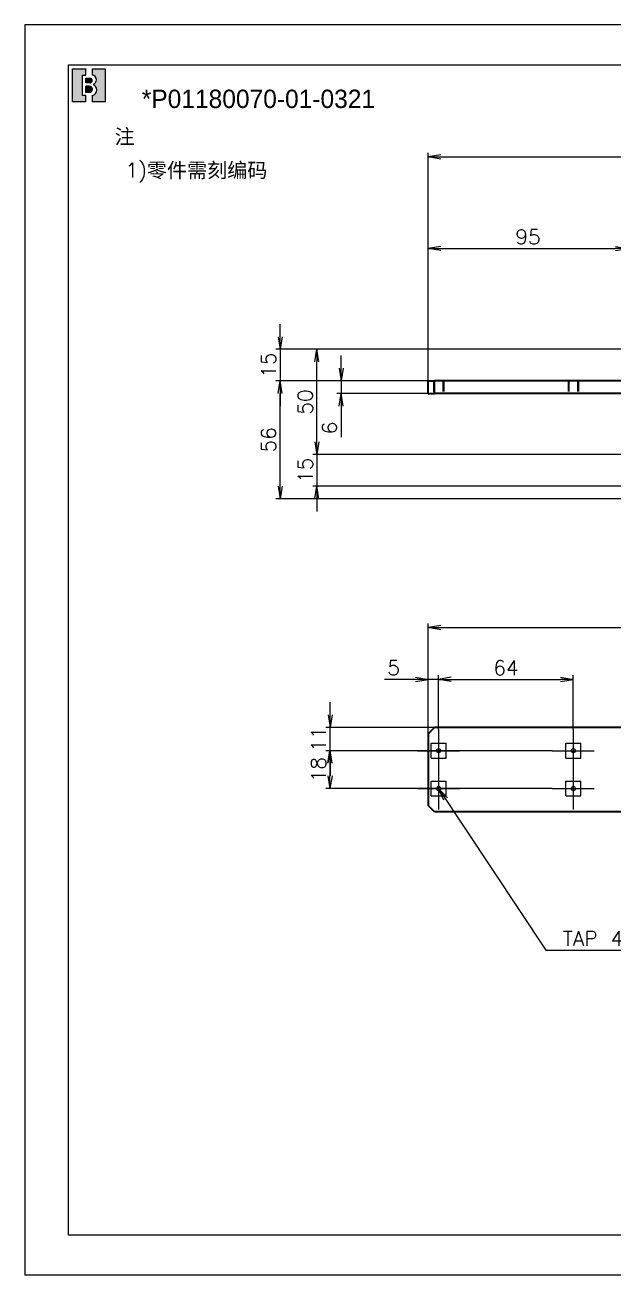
# Model space of a CAD drawing. Header units: inches. Extents: x 21 to 8642, y -3779 to 1599.
# Drawn here: x 2697 to 2977, y -2633 to -2039 of the extents above; entities that cross this region are included whole.
import ezdxf

# ---------------------------------------------------------------- set-up
doc = ezdxf.new("R2010")
doc.units = ezdxf.units.IN
doc.header["$MEASUREMENT"] = 0
doc.linetypes.add('CENTER-HOKUTO', pattern=[23, 20, -1, 1, -1])
doc.linetypes.add('HIDDEN-HOKUTO', pattern=[3.8, 2.5, -1.3])
doc.layers.add('AM_HID', color=1, linetype='HIDDEN-HOKUTO', lineweight=25)
doc.layers.add('title_frame', color=7, linetype='Continuous')
doc.layers.add('word_dim', color=253, linetype='Continuous')
doc.styles.get("Standard").update_dxf_attribs({"font": 'txt', "bigfont": 'gbcbig.shx'})
doc.dimstyles.new('STANDARD1-2', dxfattribs={"dimscale": 2, "dimtxt": 3.5, "dimasz": 3, "dimexe": 1, "dimexo": 0, "dimgap": 1, "dimtad": 3, "dimdsep": 46, "dimtxsty": 'Standard', "dimblk1": 'OPEN', "dimblk2": 'OPEN', "dimsah": 1, "dimcen": 0, "dimclrd": 256, "dimclre": 256, "dimclrt": 3, "dimadec": 0, "dimazin": 0, "dimtfac": 1, "dimtmove": 0, "dimatfit": 3, "dimldrblk": 'OPEN', "dimfxl": 0, "dimtolj": 1, "dimtzin": 0, "dimarcsym": 0})

# ---------------------------------------------------------------- blocks, each defined once
blk = doc.blocks.new('B\\M+18B40\\M+196A7\\M+100CF\\M+100B0\\M+100B8')
blk.add_hatch(color=1).paths.add_polyline_path([(0.3999999986702711, 0.8149999997779807), (0.3999999986702711, 0.9999999997779806), (-1.3297288e-09, 0.9999999997779806), (-1.3297288e-09, -2.220193e-10), (0.3999999986702711, -2.220193e-10), (0.3999999986702711, 0.1849999997779807), (0.2999999986702711, 0.1849999997779807), (0.2999999986702711, 0.8149999997779807)])
h = blk.add_hatch(color=1)
edge = h.paths.add_edge_path()
edge.add_line((0.5999999986702714, 0.9999999997779806), (0.5999999986702718, 0.8142220507965398))
edge.add_arc((0.5849999986702712, 0.6699999997779816), 0.1449999999999991, -5.115907697472721e-13, 84.06222754839428, ccw=False)
edge.add_arc((0.5849999986702707, 0.6699999997779802), 0.1449999999999993, -69.82872865353448, 1.1368683772161603e-13, ccw=False)
edge.add_line((0.6349999986702715, 0.5338934238898192), (0.6349999986702711, 0.5120827805020305))
edge.add_arc((0.5699999986702688, 0.3549999997779789), 0.1700000000000021, 3.979039320256561e-13, 67.5204943905955, ccw=False)
edge.add_arc((0.5699999986702724, 0.3549999997779802), 0.1699999999999993, -79.83575137827683, 0, ccw=False)
edge.add_line((0.5999999986702714, 0.1876679944711657), (0.5999999986702714, -2.220192918400699e-10))
edge.add_line((0.5999999986702714, -2.220193e-10), (0.9999999986702712, -2.220193e-10))
edge.add_line((0.9999999986702712, -2.220193e-10), (0.9999999986702712, 0.9999999997779806))
edge.add_line((0.9999999986702712, 0.9999999997779806), (0.5999999986702714, 0.9999999997779806))
h = blk.add_hatch(color=1)
edge = h.paths.add_edge_path()
edge.add_arc((0.5299999986702706, 0.6449999997779808), 0.07, 359.9999999999989, 450)
edge.add_line((0.5299999986702706, 0.7149999997779806), (0.3999999986702711, 0.7149999997779806))
edge.add_line((0.3999999986702711, 0.7149999997779806), (0.3999999986702711, 0.5749999997779809))
edge.add_line((0.3999999986702711, 0.5749999997779809), (0.5299999986702701, 0.5749999997779809))
edge.add_arc((0.5299999986702701, 0.6449999997779808), 0.07, 270, 359.9999999999999)
h = blk.add_hatch(color=1)
edge = h.paths.add_edge_path()
edge.add_arc((0.5149999986702705, 0.3799999997779802), 0.095, 1.018e-13, 90)
edge.add_line((0.5149999986702705, 0.4749999997779804), (0.3999999986702711, 0.4749999997779808))
edge.add_line((0.3999999986702711, 0.4749999997779808), (0.3999999986702711, 0.2849999997779809))
edge.add_line((0.3999999986702711, 0.2849999997779809), (0.5149999986702718, 0.2849999997779809))
edge.add_arc((0.5149999986702718, 0.379999999777981), 0.095, 270, 360.0000000000003)
at = {"color": 1}
for p, q in [((-1.3297288e-09, -2.220193e-10), (-1.3297288e-09, 0.9999999997779806)), ((-1.3297288e-09, 0.9999999997779806), (0.3999999986702711, 0.9999999997779806)), ((0.2999999986702711, 0.8149999997779807), (0.3999999986702711, 0.8149999997779807)), ((0.2999999986702711, 0.1849999997779807), (0.2999999986702711, 0.8149999997779807)), ((0.3999999986702711, 0.8149999997779807), (0.3999999986702711, 0.9999999997779806)), ((0.5999999986702714, 0.9999999997779806), (0.5999999986702718, 0.8142220507965398)), ((0.5999999986702714, 0.9999999997779806), (0.9999999986702712, 0.9999999997779806)), ((0.9999999986702712, 0.9999999997779806), (0.9999999986702712, -2.220193e-10)), ((0.3999999986702711, 0.7149999997779806), (0.5299999986702706, 0.7149999997779806)), ((0.3999999986702711, 0.5749999997779809), (0.3999999986702711, 0.7149999997779806)), ((0.5299999986702701, 0.5749999997779809), (0.3999999986702711, 0.5749999997779809)), ((0.5149999986702705, 0.4749999997779804), (0.3999999986702711, 0.4749999997779808)), ((0.3999999986702711, 0.2849999997779809), (0.3999999986702711, 0.4749999997779808)), ((0.5699999986702711, 0.5249999997779802), (0.5699999986702716, 0.5249999997779807)), ((0.5999999986702705, 0.6449999997779794), (0.59999999867027, 0.6449999997779803)), ((0.6349999986702715, 0.5338934238898192), (0.6349999986702711, 0.5120827805020305)), ((0.7299999986702704, 0.6699999997779807), (0.7299999986702704, 0.6699999997779802)), ((0.3999999986702711, 0.1849999997779807), (0.2999999986702711, 0.1849999997779807)), ((0.5149999986702718, 0.2849999997779809), (0.3999999986702711, 0.2849999997779809)), ((0.3999999986702711, -2.220193e-10), (0.3999999986702711, 0.1849999997779807)), ((0.5999999986702714, 0.1876679944711657), (0.5999999986702714, -2.220193e-10)), ((0.6099999986702707, 0.3799999997779806), (0.609999998670272, 0.3799999997779815)), ((0.739999998670271, 0.3549999997779802), (0.739999998670271, 0.3549999997779802)), ((0.3999999986702711, -2.220193e-10), (-1.3297288e-09, -2.220193e-10)), ((0.9999999986702712, -2.220193e-10), (0.5999999986702714, -2.220193e-10))]:
    blk.add_line(p, q, dxfattribs=at)
for centre, radius, start, end in [((0.5849999986702712, 0.6699999997779816), 0.1449999999999991, 359.9999999999995, 84.06222754839432), ((0.5149999986702705, 0.3799999997779802), 0.095, 1.018e-13, 90), ((0.5299999986702706, 0.6449999997779808), 0.07, 359.9999999999989, 90), ((0.5299999986702701, 0.6449999997779808), 0.07, 270, 359.9999999999999), ((0.5849999986702707, 0.6699999997779802), 0.1449999999999993, 290.1712713464655, 1.781e-13), ((0.5699999986702688, 0.3549999997779789), 0.1700000000000021, 4.58e-13, 67.52049439059552), ((0.5149999986702718, 0.379999999777981), 0.095, 270, 2.799e-13), ((0.5699999986702724, 0.3549999997779802), 0.1699999999999993, 280.1642486217232, 0)]:
    blk.add_arc(centre, radius, start, end, dxfattribs=at)
blk.add_attdef('B機密ﾏｰｸ', (-0.0857467348302255, 1.074949466596297), '', height=0.2)
blk = doc.blocks.new('MARK_M5BOLT')
at = {"color": 3, "linetype": 'Continuous'}
for p, q in [((-1.767766952950069, -1.767766952949998), (-1.767766952950069, 1.767766952949998)), ((-1.767766952950069, 1.767766952949998), (1.767766952950069, 1.767766952949998)), ((1.767766952950069, -1.767766952949998), (1.767766952950069, 1.767766952949998)), ((-1.767766952950069, -1.767766952949998), (1.767766952950069, -1.767766952949998))]:
    blk.add_line(p, q, dxfattribs=at)
blk.add_circle((0, 0), 0.5, dxfattribs=at)
blk = doc.blocks.new('MARK_CENTER')
at = {"color": 2, "linetype": 'CENTER-HOKUTO'}
for p, q in [((0, 10), (0, -10)), ((-10, 0), (10, 0))]:
    blk.add_line(p, q, dxfattribs=at)
blk = doc.blocks.new('_Open')
at = {"color": 0, "lineweight": -2}
for p, q in [((-1, 0.1666666666666667), (0, 0)), ((-1, -0.1666666666666667), (0, 0)), ((0, 0), (-1, 0))]:
    blk.add_line(p, q, dxfattribs=at)
blk = doc.blocks.new('*D642')
at = {"layer": 'DEFPOINTS', "color": 0, "linetype": 'Continuous'}
for p in [(2818.539845068382, -2208.040802310334), (2888.837087795506, -2208.040802310334), (3183.837087795506, -2264.040771792756)]:
    blk.add_point(p, dxfattribs=at)
at = {"layer": 'word_dim', "linetype": 'Continuous', "lineweight": -2}
for p, q in [((2888.837087795506, -2208.040802310334), (2816.539845068382, -2208.040802310334)), ((2818.539845068382, -2258.040771792755), (2818.539845068382, -2214.040802310334)), ((3183.837087795506, -2264.040771792756), (2816.539845068382, -2264.040771792755))]:
    blk.add_line(p, q, dxfattribs=at)
at = {"layer": 'word_dim', "linetype": 'Continuous', "lineweight": -2, "xscale": 6, "yscale": 6, "zscale": 6}
for p, rotation in [((2818.539845068382, -2208.040802310334), 90), ((2818.539845068382, -2264.040771792755), 270)]:
    blk.add_blockref('_Open', p, dxfattribs=dict(at, rotation=rotation))
at = {"layer": 'word_dim', "color": 3, "linetype": 'Continuous', "insert": (2813.039845068383, -2236.040787051544), "char_height": 7, "attachment_point": 5, "rotation": 90}
blk.add_mtext('\\A1;56', dxfattribs=at)
blk = doc.blocks.new('*D644')
at = {"layer": 'DEFPOINTS', "color": 0, "linetype": 'Continuous'}
for p in [(2988.837087795506, -2193.040802310334), (2818.539845068382, -2208.040802310334), (2983.837087795506, -2208.040802310334)]:
    blk.add_point(p, dxfattribs=at)
at = {"layer": 'word_dim', "linetype": 'Continuous', "lineweight": -2}
for p, q in [((2818.539845068382, -2187.040802310334), (2818.539845068382, -2181.040802310334)), ((2988.837087795506, -2193.040802310334), (2816.539845068382, -2193.040802310334)), ((2818.539845068382, -2193.040802310334), (2818.539845068382, -2208.040802310334)), ((2983.837087795506, -2208.040802310334), (2816.539845068382, -2208.040802310334)), ((2818.539845068382, -2214.040802310334), (2818.539845068382, -2220.040802310334))]:
    blk.add_line(p, q, dxfattribs=at)
at = {"layer": 'word_dim', "linetype": 'Continuous', "lineweight": -2, "xscale": 6, "yscale": 6, "zscale": 6}
for p, rotation in [((2818.539845068382, -2193.040802310334), 270), ((2818.539845068382, -2208.040802310334), 90)]:
    blk.add_blockref('_Open', p, dxfattribs=dict(at, rotation=rotation))
at = {"layer": 'word_dim', "color": 3, "linetype": 'Continuous', "insert": (2813.039845068383, -2200.540802310333), "char_height": 7, "attachment_point": 5, "rotation": 90}
blk.add_mtext('\\A1;15', dxfattribs=at)
blk = doc.blocks.new('*D645')
at = {"layer": 'DEFPOINTS', "color": 0, "linetype": 'Continuous'}
for p in [(2835.983044807919, -2193.040802310333), (3123.837087795506, -2193.040802310334), (3128.837087795506, -2243.040771792756)]:
    blk.add_point(p, dxfattribs=at)
at = {"layer": 'word_dim', "linetype": 'Continuous', "lineweight": -2}
for p, q in [((3123.837087795506, -2193.040802310334), (2833.983044807919, -2193.040802310333)), ((2835.983044807919, -2237.040771792755), (2835.983044807919, -2199.040802310333)), ((3128.837087795506, -2243.040771792756), (2833.983044807919, -2243.040771792755))]:
    blk.add_line(p, q, dxfattribs=at)
at = {"layer": 'word_dim', "linetype": 'Continuous', "lineweight": -2, "xscale": 6, "yscale": 6, "zscale": 6}
for p, rotation in [((2835.983044807919, -2193.040802310333), 90), ((2835.983044807919, -2243.040771792755), 270)]:
    blk.add_blockref('_Open', p, dxfattribs=dict(at, rotation=rotation))
at = {"layer": 'word_dim', "color": 3, "linetype": 'Continuous', "insert": (2830.48304480792, -2218.040787051544), "char_height": 7, "attachment_point": 5, "rotation": 90}
blk.add_mtext('\\A1;50', dxfattribs=at)
blk = doc.blocks.new('*D646')
at = {"layer": 'DEFPOINTS', "color": 0, "linetype": 'Continuous'}
for p in [(3128.837087795506, -2243.040771792756), (2835.983044807919, -2258.040771792755), (3178.837087795506, -2258.040771792756)]:
    blk.add_point(p, dxfattribs=at)
at = {"layer": 'word_dim', "linetype": 'Continuous', "lineweight": -2}
for p, q in [((2835.983044807919, -2237.040771792755), (2835.983044807919, -2231.040771792755)), ((3128.837087795506, -2243.040771792756), (2833.983044807919, -2243.040771792755)), ((2835.983044807919, -2243.040771792755), (2835.983044807919, -2258.040771792755)), ((3178.837087795506, -2258.040771792756), (2833.983044807919, -2258.040771792755)), ((2835.983044807919, -2264.040771792755), (2835.983044807919, -2270.040771792755))]:
    blk.add_line(p, q, dxfattribs=at)
at = {"layer": 'word_dim', "linetype": 'Continuous', "lineweight": -2, "xscale": 6, "yscale": 6, "zscale": 6}
for p, rotation in [((2835.983044807919, -2243.040771792755), 270), ((2835.983044807919, -2258.040771792755), 90)]:
    blk.add_blockref('_Open', p, dxfattribs=dict(at, rotation=rotation))
at = {"layer": 'word_dim', "color": 3, "linetype": 'Continuous', "insert": (2830.48304480792, -2250.540771792755), "char_height": 7, "attachment_point": 5, "rotation": 90}
blk.add_mtext('\\A1;15', dxfattribs=at)
blk = doc.blocks.new('*D647')
at = {"layer": 'DEFPOINTS', "color": 0, "linetype": 'Continuous'}
for p in [(2847.513915625662, -2208.040802310334), (2888.837087795506, -2208.040802310334), (2888.837087795506, -2214.040802310334)]:
    blk.add_point(p, dxfattribs=at)
at = {"layer": 'word_dim', "linetype": 'Continuous', "lineweight": -2}
for p, q in [((2847.513915625662, -2202.040802310334), (2847.513915625662, -2196.040802310334)), ((2888.837087795506, -2208.040802310334), (2845.513915625662, -2208.040802310334)), ((2847.513915625662, -2208.040802310334), (2847.513915625662, -2214.040802310334)), ((2888.837087795506, -2214.040802310334), (2845.513915625662, -2214.040802310334)), ((2847.513915625662, -2220.040802310334), (2847.513915625662, -2234.707468977003))]:
    blk.add_line(p, q, dxfattribs=at)
at = {"layer": 'word_dim', "linetype": 'Continuous', "lineweight": -2, "xscale": 6, "yscale": 6, "zscale": 6}
for p, rotation in [((2847.513915625662, -2208.040802310334), 270), ((2847.513915625662, -2214.040802310334), 90)]:
    blk.add_blockref('_Open', p, dxfattribs=dict(at, rotation=rotation))
at = {"layer": 'word_dim', "color": 3, "linetype": 'Continuous', "insert": (2842.013915625663, -2230.374135643669), "char_height": 7, "attachment_point": 5, "rotation": 90}
blk.add_mtext('\\A1;6', dxfattribs=at)
blk = doc.blocks.new('*D648')
at = {"layer": 'DEFPOINTS', "color": 0, "linetype": 'Continuous'}
for p in [(2983.837087795506, -2145.112178772422), (2888.837087795506, -2208.040802310334), (2983.837087795506, -2208.040802310334)]:
    blk.add_point(p, dxfattribs=at)
at = {"layer": 'word_dim', "linetype": 'Continuous', "lineweight": -2}
for p, q in [((2888.837087795506, -2208.040802310334), (2888.837087795506, -2143.112178772422)), ((2983.837087795506, -2208.040802310334), (2983.837087795506, -2143.112178772422)), ((2894.837087795506, -2145.112178772422), (2977.837087795506, -2145.112178772422))]:
    blk.add_line(p, q, dxfattribs=at)
at = {"layer": 'word_dim', "linetype": 'Continuous', "lineweight": -2, "xscale": 6, "yscale": 6, "zscale": 6, "rotation": 180}
blk.add_blockref('_Open', (2888.837087795506, -2145.112178772422), dxfattribs=at)
at = {"layer": 'word_dim', "linetype": 'Continuous', "lineweight": -2, "xscale": 6, "yscale": 6, "zscale": 6}
blk.add_blockref('_Open', (2983.837087795506, -2145.112178772422), dxfattribs=at)
at = {"layer": 'word_dim', "color": 3, "linetype": 'Continuous', "insert": (2936.337087795506, -2139.612178772422), "char_height": 7, "attachment_point": 5}
blk.add_mtext('\\A1;95', dxfattribs=at)
blk = doc.blocks.new('*D653')
at = {"layer": 'DEFPOINTS', "color": 0, "linetype": 'Continuous'}
for p in [(2842.274998866585, -2372.756470034943), (2947.837087795506, -2372.756470034943), (2947.837087795506, -2383.756470034943)]:
    blk.add_point(p, dxfattribs=at)
at = {"layer": 'word_dim', "linetype": 'Continuous', "lineweight": -2}
for p, q in [((2842.274998866585, -2366.756470034943), (2842.274998866585, -2360.756470034943)), ((2947.837087795506, -2372.756470034943), (2840.274998866585, -2372.756470034943)), ((2842.274998866585, -2383.756470034943), (2842.274998866585, -2372.756470034943)), ((2947.837087795506, -2383.756470034943), (2840.274998866585, -2383.756470034943)), ((2842.274998866585, -2389.756470034943), (2842.274998866585, -2395.756470034943))]:
    blk.add_line(p, q, dxfattribs=at)
at = {"layer": 'word_dim', "linetype": 'Continuous', "lineweight": -2, "xscale": 6, "yscale": 6, "zscale": 6}
for p, rotation in [((2842.274998866585, -2372.756470034943), 270), ((2842.274998866585, -2383.756470034943), 90)]:
    blk.add_blockref('_Open', p, dxfattribs=dict(at, rotation=rotation))
at = {"layer": 'word_dim', "color": 3, "linetype": 'Continuous', "insert": (2836.774998866586, -2378.256470034943), "char_height": 7, "attachment_point": 5, "rotation": 90}
blk.add_mtext('\\A1;11', dxfattribs=at)
blk = doc.blocks.new('*D654')
at = {"layer": 'DEFPOINTS', "color": 0, "linetype": 'Continuous'}
for p in [(2888.837087795506, -2349.861090241568), (2888.837087795506, -2375.756470034943), (2893.837087795506, -2373.756470034943)]:
    blk.add_point(p, dxfattribs=at)
at = {"layer": 'word_dim', "linetype": 'Continuous', "lineweight": -2}
for p, q in [((2882.837087795506, -2349.861090241568), (2868.170421128839, -2349.861090241568)), ((2888.837087795506, -2375.756470034943), (2888.837087795506, -2347.861090241568)), ((2893.837087795506, -2349.861090241568), (2888.837087795506, -2349.861090241568)), ((2893.837087795506, -2373.756470034943), (2893.837087795506, -2347.861090241568)), ((2899.837087795506, -2349.861090241568), (2905.837087795506, -2349.861090241568))]:
    blk.add_line(p, q, dxfattribs=at)
at = {"layer": 'word_dim', "linetype": 'Continuous', "lineweight": -2, "xscale": 6, "yscale": 6, "zscale": 6}
blk.add_blockref('_Open', (2888.837087795506, -2349.861090241568), dxfattribs=at)
at = {"layer": 'word_dim', "linetype": 'Continuous', "lineweight": -2, "xscale": 6, "yscale": 6, "zscale": 6, "rotation": 180}
blk.add_blockref('_Open', (2893.837087795506, -2349.861090241568), dxfattribs=at)
at = {"layer": 'word_dim', "color": 3, "linetype": 'Continuous', "insert": (2872.503754462172, -2344.361090241568), "char_height": 7, "attachment_point": 5}
blk.add_mtext('\\A1;5', dxfattribs=at)
blk = doc.blocks.new('*D655')
at = {"layer": 'DEFPOINTS', "color": 0, "linetype": 'Continuous'}
for p in [(2947.837087795506, -2383.756470034943), (2842.209109378178, -2401.756470034943), (2947.837087795506, -2401.756470034943)]:
    blk.add_point(p, dxfattribs=at)
at = {"layer": 'word_dim', "linetype": 'Continuous', "lineweight": -2}
for p, q in [((2947.837087795506, -2383.756470034943), (2840.209109378178, -2383.756470034943)), ((2842.209109378178, -2389.756470034943), (2842.209109378178, -2395.756470034943)), ((2947.837087795506, -2401.756470034943), (2840.209109378178, -2401.756470034943))]:
    blk.add_line(p, q, dxfattribs=at)
at = {"layer": 'word_dim', "linetype": 'Continuous', "lineweight": -2, "xscale": 6, "yscale": 6, "zscale": 6}
for p, rotation in [((2842.209109378178, -2383.756470034943), 90), ((2842.209109378178, -2401.756470034943), 270)]:
    blk.add_blockref('_Open', p, dxfattribs=dict(at, rotation=rotation))
at = {"layer": 'word_dim', "color": 3, "linetype": 'Continuous', "insert": (2836.709109378179, -2392.756470034943), "char_height": 7, "attachment_point": 5, "rotation": 90}
blk.add_mtext('\\A1;18', dxfattribs=at)
blk = doc.blocks.new('*D656')
at = {"layer": 'DEFPOINTS', "color": 0, "linetype": 'Continuous'}
for p in [(2957.837087795506, -2349.861090241568), (2893.837087795506, -2373.756470034943), (2957.837087795506, -2373.756470034943)]:
    blk.add_point(p, dxfattribs=at)
at = {"layer": 'word_dim', "linetype": 'Continuous', "lineweight": -2}
for p, q in [((2893.837087795506, -2373.756470034943), (2893.837087795506, -2347.861090241568)), ((2899.837087795506, -2349.861090241568), (2951.837087795506, -2349.861090241568)), ((2957.837087795506, -2373.756470034943), (2957.837087795506, -2347.861090241568))]:
    blk.add_line(p, q, dxfattribs=at)
at = {"layer": 'word_dim', "linetype": 'Continuous', "lineweight": -2, "xscale": 6, "yscale": 6, "zscale": 6, "rotation": 180}
blk.add_blockref('_Open', (2893.837087795506, -2349.861090241568), dxfattribs=at)
at = {"layer": 'word_dim', "linetype": 'Continuous', "lineweight": -2, "xscale": 6, "yscale": 6, "zscale": 6}
blk.add_blockref('_Open', (2957.837087795506, -2349.861090241568), dxfattribs=at)
at = {"layer": 'word_dim', "color": 3, "linetype": 'Continuous', "insert": (2925.837087795506, -2344.361090241568), "char_height": 7, "attachment_point": 5}
blk.add_mtext('\\A1;64', dxfattribs=at)
blk = doc.blocks.new('*D657')
at = {"layer": 'DEFPOINTS', "color": 0, "linetype": 'Continuous'}
for p in [(3128.837087795506, -2325.258439430665), (2888.837087795506, -2375.756470034943), (3128.837087795506, -2397.131470034943)]:
    blk.add_point(p, dxfattribs=at)
at = {"layer": 'word_dim', "linetype": 'Continuous', "lineweight": -2}
for p, q in [((2888.837087795506, -2375.756470034943), (2888.837087795506, -2323.258439430665)), ((2894.837087795506, -2325.258439430665), (3122.837087795506, -2325.258439430665)), ((3128.837087795506, -2397.131470034943), (3128.837087795506, -2323.258439430665))]:
    blk.add_line(p, q, dxfattribs=at)
at = {"layer": 'word_dim', "linetype": 'Continuous', "lineweight": -2, "xscale": 6, "yscale": 6, "zscale": 6, "rotation": 180}
blk.add_blockref('_Open', (2888.837087795506, -2325.258439430665), dxfattribs=at)
at = {"layer": 'word_dim', "linetype": 'Continuous', "lineweight": -2, "xscale": 6, "yscale": 6, "zscale": 6}
blk.add_blockref('_Open', (3128.837087795506, -2325.258439430665), dxfattribs=at)
at = {"layer": 'word_dim', "color": 3, "linetype": 'Continuous', "insert": (3008.837087795506, -2319.758439430665), "char_height": 7, "attachment_point": 5}
blk.add_mtext('\\A1;240', dxfattribs=at)
blk = doc.blocks.new('*D663')
at = {"layer": 'DEFPOINTS', "color": 0, "linetype": 'Continuous', "ltscale": 2}
for p in [(3183.837087795506, -2101.620874797707), (2888.837087795506, -2208.040802310334), (3183.837087795506, -2258.040771792756)]:
    blk.add_point(p, dxfattribs=at)
at = {"layer": 'word_dim', "linetype": 'Continuous', "lineweight": -2, "ltscale": 2}
for p, q in [((2888.837087795506, -2208.040802310334), (2888.837087795506, -2099.620874797707)), ((2894.837087795506, -2101.620874797707), (3177.837087795506, -2101.620874797707)), ((3183.837087795506, -2258.040771792756), (3183.837087795506, -2099.620874797707))]:
    blk.add_line(p, q, dxfattribs=at)
at = {"layer": 'word_dim', "linetype": 'Continuous', "lineweight": -2, "ltscale": 2, "xscale": 6, "yscale": 6, "zscale": 6, "rotation": 180}
blk.add_blockref('_Open', (2888.837087795506, -2101.620874797707), dxfattribs=at)
at = {"layer": 'word_dim', "linetype": 'Continuous', "lineweight": -2, "ltscale": 2, "xscale": 6, "yscale": 6, "zscale": 6}
blk.add_blockref('_Open', (3183.837087795506, -2101.620874797707), dxfattribs=at)
at = {"layer": 'word_dim', "color": 3, "linetype": 'Continuous', "ltscale": 2, "insert": (3036.337087795506, -2096.120874797707), "char_height": 7, "attachment_point": 5}
blk.add_mtext('\\A1;295', dxfattribs=at)

msp = doc.modelspace()

# ---------------------------------------------------------------- linework, layer by layer
at = {"color": 7, "lineweight": 35, "ltscale": 0.15}
for p, q in [((2888.837087795506, -2214.040802310334), (2888.837087795506, -2208.040802310334)), ((2891.837087795506, -2214.040802310334), (2891.837087795506, -2208.040802310334))]:
    msp.add_line(p, q, dxfattribs=at)
at = {"color": 7, "lineweight": 35, "ltscale": 0.075}
for p, q in [((2888.837087795506, -2208.040802310334), (2891.837087795506, -2208.040802310334)), ((2888.837087795506, -2214.040802310334), (2891.837087795506, -2214.040802310334))]:
    msp.add_line(p, q, dxfattribs=at)
at = {"color": 7, "lineweight": 35}
for p, q in [((3103.837087795506, -2208.040802310334), (2891.837087795506, -2208.040802310334)), ((3103.837087795506, -2214.040802310334), (2891.837087795506, -2214.040802310334)), ((2888.837087795506, -2375.756470034943), (2888.837087795506, -2409.756470034943)), ((3103.837087795506, -2372.756470034943), (2891.837087795506, -2372.756470034943)), ((3103.837087795506, -2412.756470034943), (2891.837087795506, -2412.756470034943))]:
    msp.add_line(p, q, dxfattribs=at)
at = {"color": 7, "lineweight": 35, "ltscale": 0.1060660171779821}
for p, q in [((2888.837087795506, -2375.756470034943), (2891.837087795506, -2372.756470034943)), ((2891.837087795506, -2412.756470034943), (2888.837087795506, -2409.756470034943))]:
    msp.add_line(p, q, dxfattribs=at)
at = {"layer": 'AM_HID', "lineweight": 13, "ltscale": 2}
for p, q in [((2891.337087795506, -2208.040802310334), (2891.337087795506, -2214.040802310334)), ((2891.337087795506, -2208.040802310334), (2891.337087795506, -2214.040802310334)), ((2891.770193264256, -2208.040802310334), (2891.770193264256, -2214.040802310334)), ((2891.770193264256, -2208.040802310334), (2891.770193264256, -2214.040802310334)), ((2891.837087795506, -2214.040802310334), (2891.837087795506, -2208.040802310334)), ((2895.903982326756, -2208.040802310334), (2895.903982326756, -2214.040802310334)), ((2895.903982326756, -2208.040802310334), (2895.903982326756, -2214.040802310334)), ((2896.337087795506, -2208.040802310334), (2896.337087795506, -2214.040802310334)), ((2896.337087795506, -2208.040802310334), (2896.337087795506, -2214.040802310334)), ((2955.337087795506, -2208.040802310334), (2955.337087795506, -2214.040802310334)), ((2955.337087795506, -2208.040802310334), (2955.337087795506, -2214.040802310334)), ((2955.770193264256, -2208.040802310334), (2955.770193264256, -2214.040802310334)), ((2955.770193264256, -2208.040802310334), (2955.770193264256, -2214.040802310334)), ((2959.903982326756, -2208.040802310334), (2959.903982326756, -2214.040802310334)), ((2959.903982326756, -2208.040802310334), (2959.903982326756, -2214.040802310334)), ((2960.337087795506, -2208.040802310334), (2960.337087795506, -2214.040802310334)), ((2960.337087795506, -2208.040802310334), (2960.337087795506, -2214.040802310334))]:
    msp.add_line(p, q, dxfattribs=at)
at = {"layer": 'title_frame', "color": 4}
msp.add_lwpolyline([(3537.261344114977, -2038.917705001288), (2697.261344114977, -2038.917705001288), (2697.261344114977, -2632.917705001288), (3537.261344114977, -2632.917705001288)], close=True, dxfattribs=at)
at = {"layer": 'title_frame'}
msp.add_lwpolyline([(2717.911344114978, -2057.842705001287), (3516.611344114976, -2057.842705001287), (3516.611344114976, -2613.992705001288), (2717.911344114978, -2613.992705001288)], close=True, dxfattribs=at)

# ---------------------------------------------------------------- block references
at = {"layer": 'title_frame', "xscale": 15.55750000000262, "yscale": 15.55750000000262, "zscale": 15.5575000000008}
msp.add_blockref('B\\M+18B40\\M+196A7\\M+100CF\\M+100B0\\M+100B8', (2719.871344135663, -2075.360204997833), dxfattribs=at)
at = {"layer": 'word_dim', "color": 2, "linetype": 'CENTER-HOKUTO'}
for p in [(2893.837087795506, -2383.756470034943), (2957.837087795506, -2383.756470034943), (2893.837087795506, -2401.756470034943), (2957.837087795506, -2401.756470034943)]:
    msp.add_blockref('MARK_CENTER', p, dxfattribs=at)
at = {"layer": 'word_dim', "color": 3, "linetype": 'Continuous', "xscale": 2, "yscale": 2, "zscale": 2}
for p in [(2893.837087795506, -2383.756470034943), (2957.837087795506, -2383.756470034943), (2893.837087795506, -2401.756470034943), (2957.837087795506, -2401.756470034943)]:
    msp.add_blockref('MARK_M5BOLT', p, dxfattribs=at)

# ---------------------------------------------------------------- texts
at = {"ltscale": 2, "char_height": 7, "attachment_point": 1}
for s, insert, width in [('{\\fSimSun|b0|i0|c134|p2;\\C3;注}', (2739.844579654458, -2088.431321977259), 20.72938335666549), ('{\\Fromans,bigfont|c134;\\C3;1)\\fSimSun|b0|i0|c134|p2;零件需刻编码}', (2744.975089369331, -2104.447219654972), 193.8122652991879)]:
    msp.add_mtext(s, dxfattribs=dict(at, insert=insert, width=width))
at = {"layer": 'word_dim', "color": 3, "linetype": 'Continuous', "insert": (2752.746561614218, -2069.646903034831), "char_height": 8.722000000000001, "width": 200, "attachment_point": 1}
msp.add_mtext('{\\f3 of 9 Barcode|b0|i0|c0|p82;*P01180070-\\f3 of 9 Barcode|b0|i0|c134|p82;01\\f3 of 9 Barcode|b0|i0|c0|p82;-0\\f3 of 9 Barcode|b0|i0|c134|p82;321}', dxfattribs=at)
at = {"layer": 'word_dim', "color": 3, "linetype": 'Continuous', "insert": (2952.842730909091, -2476.512894550691), "char_height": 7, "attachment_point": 7}
msp.add_mtext('TAP 4-M5 THRU', dxfattribs=at)

# ---------------------------------------------------------------- dimensions: what is measured, and where the dimension line sits
at = {"layer": 'word_dim', "linetype": 'Continuous', "ltscale": 2}
dim = msp.add_linear_dim(base=(3183.837087795506, -2101.620874797707), p1=(2888.837087795506, -2208.040802310334), p2=(3183.837087795506, -2258.040771792756), dimstyle='STANDARD1-2', dxfattribs=at)
dim.commit()
dim.dimension.update_dxf_attribs({"geometry": '*D663', "text_midpoint": (3036.337087795506, -2096.120874797707)})
at = {"layer": 'word_dim', "linetype": 'Continuous'}
for base, p1, p2, picture, middle in [((2983.837087795506, -2145.112178772422), (2888.837087795506, -2208.040802310334), (2983.837087795506, -2208.040802310334), '*D648', (2936.337087795506, -2139.612178772422)), ((3128.837087795506, -2325.258439430665), (2888.837087795506, -2375.756470034943), (3128.837087795506, -2397.131470034943), '*D657', (3008.837087795506, -2319.758439430665)), ((2888.837087795506, -2349.861090241568), (2893.837087795506, -2373.756470034943), (2888.837087795506, -2375.756470034943), '*D654', (2872.503754462172, -2344.361090241568)), ((2957.837087795506, -2349.861090241568), (2893.837087795506, -2373.756470034943), (2957.837087795506, -2373.756470034943), '*D656', (2925.837087795506, -2344.361090241568))]:
    dim = msp.add_linear_dim(base=base, p1=p1, p2=p2, dimstyle='STANDARD1-2', dxfattribs=at)
    dim.commit()
    dim.dimension.update_dxf_attribs({"geometry": picture, "text_midpoint": middle})
for base, p1, p2, picture, middle in [((2818.539845068382, -2208.040802310334), (2988.837087795506, -2193.040802310334), (2983.837087795506, -2208.040802310334), '*D644', (2813.039845068383, -2200.540802310333)), ((2835.983044807919, -2193.040802310333), (3128.837087795506, -2243.040771792756), (3123.837087795506, -2193.040802310334), '*D645', (2830.48304480792, -2218.040787051544)), ((2818.539845068382, -2208.040802310334), (3183.837087795506, -2264.040771792756), (2888.837087795506, -2208.040802310334), '*D642', (2813.039845068383, -2236.040787051544)), ((2835.983044807919, -2258.040771792755), (3128.837087795506, -2243.040771792756), (3178.837087795506, -2258.040771792756), '*D646', (2830.48304480792, -2250.540771792755)), ((2842.209109378178, -2401.756470034943), (2947.837087795506, -2383.756470034943), (2947.837087795506, -2401.756470034943), '*D655', (2836.709109378179, -2392.756470034943))]:
    dim = msp.add_linear_dim(base=base, p1=p1, p2=p2, angle=90, dimstyle='STANDARD1-2', dxfattribs=at)
    dim.commit()
    dim.dimension.update_dxf_attribs({"geometry": picture, "text_midpoint": middle})
for base, p1, p2, picture, middle in [((2847.513915625662, -2208.040802310334), (2888.837087795506, -2214.040802310334), (2888.837087795506, -2208.040802310334), '*D647', (2847.513915625663, -2230.374135643669)), ((2842.274998866585, -2372.756470034943), (2947.837087795506, -2383.756470034943), (2947.837087795506, -2372.756470034943), '*D653', (2842.274998866586, -2378.256470034943))]:
    dim = msp.add_linear_dim(base=base, p1=p1, p2=p2, angle=90, dimstyle='STANDARD1-2', dxfattribs=at)
    dim.commit()
    dim.dimension.update_dxf_attribs({"geometry": picture, "text_midpoint": middle, "dimtype": 160})

# ---------------------------------------------------------------- leaders
at = {"layer": 'word_dim', "linetype": 'Continuous', "annotation_type": 0, "has_hookline": 1, "hookline_direction": 0, "text_width": 88.66666666666669}
msp.add_leader([(2893.837087795506, -2401.756470034943), (2944.842730909091, -2478.512894550691), (2950.842730909091, -2478.512894550691)], dimstyle='STANDARD1-2', dxfattribs=at)

doc.saveas('drawing.dxf')
